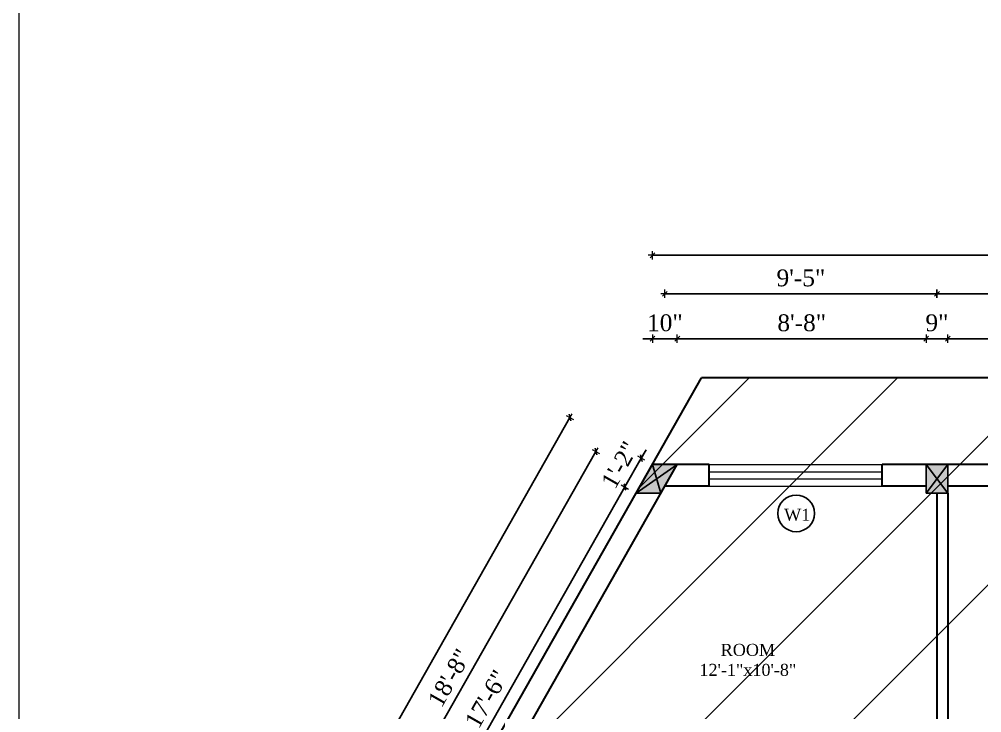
# Model space of a CAD drawing. Header units: inches. Extents: x 4069 to 291496, y -47643 to 12535.
# Drawn here: x 111240.9 to 111641.9, y -26784.7 to -26496.1 of the extents above; entities that cross this region are included whole.
import ezdxf

# ---------------------------------------------------------------- set-up
doc = ezdxf.new("R2010")
doc.units = ezdxf.units.IN
doc.header["$LTSCALE"] = 5
doc.header["$MEASUREMENT"] = 0
for name, color, linetype, lineweight in [('A-WALL', 7, 'Continuous', 9), ('Dimension', 7, 'Continuous', 18), ('Dw', 2, 'Continuous', 18), ('ele1', 21, 'Continuous', 20)]:
    doc.layers.add(name, color=color, linetype=linetype, lineweight=lineweight)
doc.layers.add('dim line', color=7, linetype='Continuous', lineweight=15, true_color=0xfab2b2)
doc.layers.add('TEXT', color=6, linetype='Continuous')
doc.layers.add('WALL', color=7, linetype='Continuous')
doc.styles.add('ordinary', font='times.ttf')
doc.dimstyles.new('Copy of 96', dxfattribs={"dimtxt": 7, "dimasz": 4, "dimexe": 0.5, "dimexo": 0.5, "dimgap": 3, "dimtad": 1, "dimdec": 1, "dimzin": 11, "dimdsep": 46, "dimlunit": 4, "dimtxsty": 'ordinary', "dimblk": 'OBLIQUE', "dimcen": 0.09, "dimse1": 1, "dimse2": 1, "dimclrt": 6, "dimazin": 0, "dimtfac": 1, "dimtdec": 1, "dimtix": 1, "dimtmove": 2, "dimatfit": 3, "dimldrblk": 'leader', "dimfxl": 0.5, "dimfxlon": 1, "dimtolj": 1, "dimtzin": 0, "dimarcsym": 0})

# ---------------------------------------------------------------- blocks, each defined once
blk = doc.blocks.new('c2a')
at = {"color": 1, "ltscale": 5}
for p, q in [((18091.63, 4625.76), (18084.82, 4613.76)), ((18101.98, 4625.76), (18091.63, 4625.76)), ((18095.17, 4613.76), (18101.98, 4625.76)), ((18084.82, 4613.76), (18095.17, 4613.76))]:
    blk.add_line(p, q, dxfattribs=at)
blk = doc.blocks.new('oblique')
at = {"color": 0, "lineweight": -2}
blk.add_line((0.25, 0.25), (-0.25, -0.25), dxfattribs=at)
at = {"layer": 'dim line', "lineweight": 9}
for p, q in [((-0.4375, 0), (0.4375, 0)), ((0, 0.4375), (0, -0.4375))]:
    blk.add_line(p, q, dxfattribs=at)
blk = doc.blocks.new('*D3067')
at = {"layer": 'A-WALL', "color": 0, "lineweight": -2, "ltscale": 50, "transparency": 16777216}
blk.add_line((111389.35, -26873.75), (111493.26, -26690.75), dxfattribs=at)
at = {"layer": 'Defpoints', "color": 0, "ltscale": 50, "transparency": 16777216}
for p in [(111493.26, -26690.75), (111497.91, -26693.39), (111394, -26876.39)]:
    blk.add_point(p, dxfattribs=at)
at = {"layer": 'A-WALL', "color": 0, "lineweight": -2, "ltscale": 50, "transparency": 16777216, "xscale": 4, "yscale": 4, "zscale": 4}
for p, rotation in [((111493.26, -26690.75), 60.4114854945245), ((111389.35, -26873.75), 240.4114854945245)]:
    blk.add_blockref('oblique', p, dxfattribs=dict(at, rotation=rotation))
at = {"layer": 'A-WALL', "color": 6, "ltscale": 50, "transparency": 16777216, "insert": (111435.59, -26779.01), "char_height": 7, "attachment_point": 5, "rotation": 60.4115, "style": 'ordinary'}
blk.add_mtext('\\A1;17\'-6"', dxfattribs=at)
blk = doc.blocks.new('_OBLIQUE')
at = {"color": 0, "linetype": 'ByBlock'}
blk.add_line((-0.5, -0.5), (0.5, 0.5), dxfattribs=at)
blk = doc.blocks.new('leader')
at = {"layer": 'Dimension'}
for p, q in [((0, -4.33), (0, 4.33)), ((-4.42, 0), (4.42, 0))]:
    blk.add_line(p, q, dxfattribs=at)
blk = doc.blocks.new('*D3068')
at = {"layer": 'A-WALL', "color": 0, "lineweight": -2, "ltscale": 50, "transparency": 16777216}
for p, q in [((111493.26, -26690.75), (111500.08, -26678.75)), ((111500.08, -26678.75), (111502.05, -26675.28)), ((111493.26, -26690.75), (111491.29, -26694.23))]:
    blk.add_line(p, q, dxfattribs=at)
at = {"layer": 'Defpoints', "color": 0, "ltscale": 50, "transparency": 16777216}
for p in [(111500.08, -26678.75), (111504.72, -26681.39), (111497.91, -26693.39)]:
    blk.add_point(p, dxfattribs=at)
at = {"layer": 'A-WALL', "color": 0, "lineweight": -2, "ltscale": 50, "transparency": 16777216, "xscale": 4, "yscale": 4, "zscale": 4}
for p, rotation in [((111500.08, -26678.75), 240.4114854945245), ((111493.26, -26690.75), 60.4114854945245)]:
    blk.add_blockref('oblique', p, dxfattribs=dict(at, rotation=rotation))
at = {"layer": 'A-WALL', "color": 6, "ltscale": 50, "transparency": 16777216, "insert": (111491.02, -26681.54), "char_height": 7, "attachment_point": 5, "rotation": 60.4115, "style": 'ordinary'}
blk.add_mtext('\\A1;1\'-2"', dxfattribs=at)
blk = doc.blocks.new('*D3069')
at = {"layer": 'A-WALL', "color": 0, "lineweight": -2, "ltscale": 50, "transparency": 16777216}
blk.add_line((111481.18, -26675.96), (111370.46, -26870.96), dxfattribs=at)
at = {"layer": 'Defpoints', "color": 0, "ltscale": 50, "transparency": 16777216}
for p in [(111501.31, -26687.39), (111370.46, -26870.96), (111390.59, -26882.39)]:
    blk.add_point(p, dxfattribs=at)
at = {"layer": 'A-WALL', "color": 0, "lineweight": -2, "ltscale": 50, "transparency": 16777216, "xscale": 4, "yscale": 4, "zscale": 4}
for p, rotation in [((111481.18, -26675.96), 60.41148549427022), ((111370.46, -26870.96), 240.4114854942702)]:
    blk.add_blockref('oblique', p, dxfattribs=dict(at, rotation=rotation))
at = {"layer": 'A-WALL', "color": 6, "ltscale": 50, "transparency": 16777216, "insert": (111420.12, -26770.22), "char_height": 7, "attachment_point": 5, "rotation": 60.4115, "style": 'ordinary'}
blk.add_mtext('\\A1;18\'-8"', dxfattribs=at)
blk = doc.blocks.new('*D3071')
at = {"layer": 'A-WALL', "color": 0, "lineweight": -2, "ltscale": 50, "transparency": 16777216}
blk.add_line((111278.43, -26999.87), (111470.35, -26661.87), dxfattribs=at)
at = {"layer": 'Defpoints', "color": 0, "ltscale": 50, "transparency": 16777216}
for p in [(111470.35, -26661.87), (111504.72, -26681.39), (111312.8, -27019.39)]:
    blk.add_point(p, dxfattribs=at)
at = {"layer": 'A-WALL', "color": 0, "lineweight": -2, "ltscale": 50, "transparency": 16777216, "xscale": 4, "yscale": 4, "zscale": 4}
for p, rotation in [((111470.35, -26661.87), 60.41148549426746), ((111278.43, -26999.87), 240.4114854942675)]:
    blk.add_blockref('oblique', p, dxfattribs=dict(at, rotation=rotation))
at = {"layer": 'A-WALL', "color": 6, "ltscale": 50, "transparency": 16777216, "insert": (111368.68, -26827.63), "char_height": 7, "attachment_point": 5, "rotation": 60.4115, "style": 'ordinary'}
blk.add_mtext('\\A1;32\'-5"', dxfattribs=at)
blk = doc.blocks.new('*D3072')
at = {"layer": 'A-WALL', "color": 0, "lineweight": -2, "ltscale": 50, "transparency": 16777216}
for p, q in [((111504.72, -26629.02), (111500.72, -26629.02)), ((111504.72, -26629.02), (111515.07, -26629.02)), ((111515.07, -26629.02), (111519.07, -26629.02))]:
    blk.add_line(p, q, dxfattribs=at)
at = {"layer": 'Defpoints', "color": 0, "ltscale": 50, "transparency": 16777216}
for p in [(111515.07, -26629.02), (111504.72, -26681.39), (111515.07, -26681.39)]:
    blk.add_point(p, dxfattribs=at)
at = {"layer": 'A-WALL', "color": 0, "lineweight": -2, "ltscale": 50, "transparency": 16777216, "xscale": 4, "yscale": 4, "zscale": 4}
blk.add_blockref('oblique', (111504.72, -26629.02), dxfattribs=at)
at = {"layer": 'A-WALL', "color": 0, "lineweight": -2, "ltscale": 50, "transparency": 16777216, "xscale": 4, "yscale": 4, "zscale": 4, "rotation": 180}
blk.add_blockref('oblique', (111515.07, -26629.02), dxfattribs=at)
at = {"layer": 'A-WALL', "color": 6, "ltscale": 50, "transparency": 16777216, "insert": (111509.9, -26622.46), "char_height": 7, "attachment_point": 5, "style": 'ordinary'}
blk.add_mtext('\\A1;10"', dxfattribs=at)
blk = doc.blocks.new('*D3073')
at = {"layer": 'A-WALL', "color": 0, "lineweight": -2, "ltscale": 50, "transparency": 16777216}
blk.add_line((111515.07, -26629.02), (111618.72, -26629.02), dxfattribs=at)
at = {"layer": 'Defpoints', "color": 0, "ltscale": 50, "transparency": 16777216}
for p in [(111618.72, -26629.02), (111515.07, -26681.39), (111618.72, -26681.39)]:
    blk.add_point(p, dxfattribs=at)
at = {"layer": 'A-WALL', "color": 0, "lineweight": -2, "ltscale": 50, "transparency": 16777216, "xscale": 4, "yscale": 4, "zscale": 4, "rotation": 180}
blk.add_blockref('oblique', (111515.07, -26629.02), dxfattribs=at)
at = {"layer": 'A-WALL', "color": 0, "lineweight": -2, "ltscale": 50, "transparency": 16777216, "xscale": 4, "yscale": 4, "zscale": 4}
blk.add_blockref('oblique', (111618.72, -26629.02), dxfattribs=at)
at = {"layer": 'A-WALL', "color": 6, "ltscale": 50, "transparency": 16777216, "insert": (111566.9, -26622.46), "char_height": 7, "attachment_point": 5, "style": 'ordinary'}
blk.add_mtext('\\A1;8\'-8"', dxfattribs=at)
blk = doc.blocks.new('*D3074')
at = {"layer": 'A-WALL', "color": 0, "lineweight": -2, "ltscale": 50, "transparency": 16777216}
for p, q in [((111618.72, -26629.02), (111614.72, -26629.02)), ((111618.72, -26629.02), (111627.72, -26629.02)), ((111627.72, -26629.02), (111631.72, -26629.02))]:
    blk.add_line(p, q, dxfattribs=at)
at = {"layer": 'Defpoints', "color": 0, "ltscale": 50, "transparency": 16777216}
for p in [(111627.72, -26629.02), (111618.72, -26681.39), (111627.72, -26681.39)]:
    blk.add_point(p, dxfattribs=at)
at = {"layer": 'A-WALL', "color": 0, "lineweight": -2, "ltscale": 50, "transparency": 16777216, "xscale": 4, "yscale": 4, "zscale": 4}
blk.add_blockref('oblique', (111618.72, -26629.02), dxfattribs=at)
at = {"layer": 'A-WALL', "color": 0, "lineweight": -2, "ltscale": 50, "transparency": 16777216, "xscale": 4, "yscale": 4, "zscale": 4, "rotation": 180}
blk.add_blockref('oblique', (111627.72, -26629.02), dxfattribs=at)
at = {"layer": 'A-WALL', "color": 6, "ltscale": 50, "transparency": 16777216, "insert": (111623.22, -26622.45), "char_height": 7, "attachment_point": 5, "style": 'ordinary'}
blk.add_mtext('\\A1;9"', dxfattribs=at)
blk = doc.blocks.new('*D3075')
at = {"layer": 'A-WALL', "color": 0, "lineweight": -2, "ltscale": 50, "transparency": 16777216}
blk.add_line((111627.72, -26629.02), (111782.72, -26629.02), dxfattribs=at)
at = {"layer": 'Defpoints', "color": 0, "ltscale": 50, "transparency": 16777216}
for p in [(111782.72, -26629.02), (111627.72, -26681.39), (111782.72, -26681.39)]:
    blk.add_point(p, dxfattribs=at)
at = {"layer": 'A-WALL', "color": 0, "lineweight": -2, "ltscale": 50, "transparency": 16777216, "xscale": 4, "yscale": 4, "zscale": 4, "rotation": 180}
blk.add_blockref('oblique', (111627.72, -26629.02), dxfattribs=at)
at = {"layer": 'A-WALL', "color": 0, "lineweight": -2, "ltscale": 50, "transparency": 16777216, "xscale": 4, "yscale": 4, "zscale": 4}
blk.add_blockref('oblique', (111782.72, -26629.02), dxfattribs=at)
at = {"layer": 'A-WALL', "color": 6, "ltscale": 50, "transparency": 16777216, "insert": (111705.22, -26622.52), "char_height": 7, "attachment_point": 5, "style": 'ordinary'}
blk.add_mtext('\\A1;12\'-11"', dxfattribs=at)
blk = doc.blocks.new('*D3080')
at = {"layer": 'A-WALL', "color": 0, "lineweight": -2, "ltscale": 50, "transparency": 16777216}
blk.add_line((111787.22, -26610.34), (111623.22, -26610.34), dxfattribs=at)
at = {"layer": 'Defpoints', "color": 0, "ltscale": 50, "transparency": 16777216}
for p in [(111623.22, -26610.34), (111623.22, -26681.39), (111787.22, -26681.39)]:
    blk.add_point(p, dxfattribs=at)
at = {"layer": 'A-WALL', "color": 0, "lineweight": -2, "ltscale": 50, "transparency": 16777216, "xscale": 4, "yscale": 4, "zscale": 4, "rotation": 180}
blk.add_blockref('oblique', (111623.22, -26610.34), dxfattribs=at)
at = {"layer": 'A-WALL', "color": 0, "lineweight": -2, "ltscale": 50, "transparency": 16777216, "xscale": 4, "yscale": 4, "zscale": 4}
blk.add_blockref('oblique', (111787.22, -26610.34), dxfattribs=at)
at = {"layer": 'A-WALL', "color": 6, "ltscale": 50, "transparency": 16777216, "insert": (111705.22, -26603.78), "char_height": 7, "attachment_point": 5, "style": 'ordinary'}
blk.add_mtext('\\A1;13\'-8"', dxfattribs=at)
blk = doc.blocks.new('*D3081')
at = {"layer": 'A-WALL', "color": 0, "lineweight": -2, "ltscale": 50, "transparency": 16777216}
blk.add_line((111623.22, -26610.34), (111509.9, -26610.34), dxfattribs=at)
at = {"layer": 'Defpoints', "color": 0, "ltscale": 50, "transparency": 16777216}
for p in [(111509.9, -26610.34), (111509.9, -26681.39), (111623.22, -26681.39)]:
    blk.add_point(p, dxfattribs=at)
at = {"layer": 'A-WALL', "color": 0, "lineweight": -2, "ltscale": 50, "transparency": 16777216, "xscale": 4, "yscale": 4, "zscale": 4, "rotation": 180}
blk.add_blockref('oblique', (111509.9, -26610.34), dxfattribs=at)
at = {"layer": 'A-WALL', "color": 0, "lineweight": -2, "ltscale": 50, "transparency": 16777216, "xscale": 4, "yscale": 4, "zscale": 4}
blk.add_blockref('oblique', (111623.22, -26610.34), dxfattribs=at)
at = {"layer": 'A-WALL', "color": 6, "ltscale": 50, "transparency": 16777216, "insert": (111566.56, -26603.77), "char_height": 7, "attachment_point": 5, "style": 'ordinary'}
blk.add_mtext('\\A1;9\'-5"', dxfattribs=at)
blk = doc.blocks.new('*D3082')
at = {"layer": 'A-WALL', "color": 0, "lineweight": -2, "ltscale": 50, "transparency": 16777216}
blk.add_line((111504.72, -26594.33), (111883.72, -26594.33), dxfattribs=at)
at = {"layer": 'Defpoints', "color": 0, "ltscale": 50, "transparency": 16777216}
for p in [(111883.72, -26594.33), (111504.72, -26681.39), (111883.72, -26681.39)]:
    blk.add_point(p, dxfattribs=at)
at = {"layer": 'A-WALL', "color": 0, "lineweight": -2, "ltscale": 50, "transparency": 16777216, "xscale": 4, "yscale": 4, "zscale": 4, "rotation": 180}
blk.add_blockref('oblique', (111504.72, -26594.33), dxfattribs=at)
at = {"layer": 'A-WALL', "color": 0, "lineweight": -2, "ltscale": 50, "transparency": 16777216, "xscale": 4, "yscale": 4, "zscale": 4}
blk.add_blockref('oblique', (111883.72, -26594.33), dxfattribs=at)
at = {"layer": 'A-WALL', "color": 6, "ltscale": 50, "transparency": 16777216, "insert": (111694.22, -26587.75), "char_height": 7, "attachment_point": 5, "style": 'ordinary'}
blk.add_mtext('\\A1;31\'-7"', dxfattribs=at)

msp = doc.modelspace()

# ---------------------------------------------------------------- hatches: boundary and pattern name
at = {"layer": 'WALL', "linetype": 'ByBlock', "ltscale": 5, "true_color": 0xf8991e}
h = msp.add_hatch(dxfattribs=at)
h.set_pattern_fill('ANSI31', color=30, scale=350)
h.set_pattern_definition([(45, (104858.308, -23741.887), (-30.93592, 30.93592), [])])
h.paths.add_polyline_path([(111292.35851, -27055.39117), (111525.16223, -26645.39117), (111883.61022, -26645.39117), (111885.20936, -26923.39117), (111933.79982, -26923.39117), (111933.79982, -27013.39117), (111885.79982, -27013.39117), (111886.02123, -27055.39117)])
h = msp.add_hatch(color=30, dxfattribs=at)
h.dxf.hatch_style = 1
h.paths.add_polyline_path([(111506.48887, -26687.39117), (111508.25682, -26693.39117), (111515.07059, -26681.39117)])
h.paths.add_polyline_path([(111506.48887, -26687.39117), (111515.07059, -26681.39117), (111504.72093, -26681.39117)])
h.paths.add_polyline_path([(111504.72093, -26681.39117), (111497.90716, -26693.39117), (111506.48887, -26687.39117)])
h.paths.add_polyline_path([(111506.48887, -26687.39117), (111497.90716, -26693.39117), (111508.25682, -26693.39117)])
h = msp.add_hatch(color=30, dxfattribs=at)
h.dxf.hatch_style = 1
h.paths.add_polyline_path([(111623.22084, -26687.39117), (111618.72084, -26693.39117), (111627.72084, -26693.39117)])
h.paths.add_polyline_path([(111627.72084, -26693.39117), (111627.72084, -26681.39117), (111623.22084, -26687.39117)])
h.paths.add_polyline_path([(111623.22084, -26687.39117), (111627.72084, -26681.39117), (111618.72084, -26681.39117)])
h.paths.add_polyline_path([(111618.72084, -26681.39117), (111618.72084, -26693.39117), (111623.22084, -26687.39117)])

# ---------------------------------------------------------------- linework, layer by layer
at = {"color": 1, "ltscale": 5}
for p, q in [((111497.90716, -26693.39117), (111515.07059, -26681.39117)), ((111504.72093, -26681.39117), (111508.25682, -26693.39117)), ((111618.72084, -26693.39117), (111627.72084, -26681.39117)), ((111627.72084, -26693.39117), (111618.72084, -26681.39117))]:
    msp.add_line(p, q, dxfattribs=at)
at = {"layer": 'A-WALL', "lineweight": 30}
for p, q in [((111292.35851, -27055.39117), (111525.16223, -26645.39117)), ((111822.61018, -26645.39117), (111525.16223, -26645.39117)), ((111436.99617, -26818.89117), (111515.07059, -26681.39117)), ((111528.34055, -26681.39117), (111504.72093, -26681.39117)), ((111528.34055, -26690.39117), (111528.34055, -26681.39117)), ((111657.22084, -26681.39117), (111600.34055, -26681.39117)), ((111600.34055, -26690.39117), (111600.34055, -26681.39117)), ((111528.34055, -26690.39117), (111509.96026, -26690.39117)), ((111618.72084, -26690.39117), (111600.34055, -26690.39117)), ((111657.22084, -26690.39117), (111627.72084, -26690.39117)), ((111623.22084, -26693.39117), (111623.22084, -26811.39117)), ((111627.72084, -26693.39117), (111627.72084, -26811.39117))]:
    msp.add_line(p, q, dxfattribs=at)
at = {"layer": 'Dw', "color": 3}
for p, q in [((111528.34055, -26681.39117), (111600.34055, -26681.39117)), ((111528.34055, -26684.39117), (111600.34055, -26684.39117)), ((111528.34055, -26687.39117), (111600.34055, -26687.39117)), ((111528.34055, -26690.39117), (111600.34055, -26690.39117))]:
    msp.add_line(p, q, dxfattribs=at)
at = {"layer": 'ele1'}
msp.add_lwpolyline([(111240.93807, -25867.41595), (114325.90253, -25867.41595), (114325.90253, -28022.74893), (111240.93807, -28022.74893)], close=True, dxfattribs=at)
msp.add_lwpolyline([(111240.93807, -25867.41595), (114325.90253, -25867.41595), (114325.90253, -28022.74893), (111240.93807, -28022.74893)], close=True, dxfattribs=at)
at = {"layer": 'TEXT'}
msp.add_circle((111564.59028, -26701.73995), 7.64038, dxfattribs=at)
at = {"layer": 'WALL', "color": 2, "linetype": 'ByBlock', "ltscale": 5}
for points in [[(111497.90716, -26693.39117), (111508.25682, -26693.39117), (111515.07059, -26681.39117), (111504.72093, -26681.39117)], [(111618.72084, -26693.39117), (111627.72084, -26693.39117), (111627.72084, -26681.39117), (111618.72084, -26681.39117)]]:
    msp.add_lwpolyline(points, close=True, dxfattribs=at)

# ---------------------------------------------------------------- block references
msp.add_blockref('c2a', (93413.08794, -31307.15035), dxfattribs=at)

# ---------------------------------------------------------------- texts
at = {"layer": 'TEXT', "style": 'ordinary'}
msp.add_text('W1', height=5, rotation=0.0003881, dxfattribs=at).set_placement((111559.55729, -26704.80406))
at = {"layer": 'TEXT', "insert": (111544.46135, -26769.46269), "char_height": 5, "attachment_point": 8, "rotation": 359.9996119, "style": 'ordinary'}
msp.add_mtext_dynamic_manual_height_columns('ROOM\\P12\'-1"x10\'-8"', width=101.5687276, gutter_width=1720.71691, heights=[0], dxfattribs=at)

# ---------------------------------------------------------------- dimensions: what is measured, and where the dimension line sits
at = {"layer": 'A-WALL', "ltscale": 50}
for base, p1, p2, picture, middle in [((111883.72093, -26594.32534), (111504.72093, -26681.39117), (111883.72093, -26681.39117), '*D3082', (111694.22093, -26587.75469)), ((111509.89576, -26610.3424), (111623.22084, -26681.39117), (111509.89576, -26681.39117), '*D3081', (111566.5583, -26603.77174)), ((111623.22084, -26610.3424), (111787.22084, -26681.39117), (111623.22084, -26681.39117), '*D3080', (111705.22084, -26603.78184))]:
    dim = msp.add_linear_dim(base=base, p1=p1, p2=p2, dimstyle='Copy of 96', override={"dimdec": 0, "dimblk": 'oblique', "dimtdec": 0, "dimarcsym": 1}, dxfattribs=at)
    dim.commit()
    dim.dimension.update_dxf_attribs({"geometry": picture, "text_midpoint": middle})
for p1, p2, distance, picture, middle in [((111504.72093, -26681.39117), (111515.07059, -26681.39117), 52.37244, '*D3072', (111509.89576, -26622.45817)), ((111312.79982, -27019.39117), (111504.72093, -26681.39117), 39.52759, '*D3071', (111368.68239, -26827.63433)), ((111501.31404, -26687.39117), (111390.59033, -26882.39117), -23.15088, '*D3069', (111420.1153, -26770.22062))]:
    dim = msp.add_aligned_dim(p1=p1, p2=p2, distance=distance, dimstyle='Copy of 96', override={"dimdec": 0, "dimblk": 'oblique', "dimtdec": 0, "dimarcsym": 1}, dxfattribs=at)
    dim.commit()
    dim.dimension.update_dxf_attribs({"geometry": picture, "text_midpoint": middle})
for base, p1, p2, angle, picture, middle in [((111618.72084, -26629.01873), (111515.07059, -26681.39117), (111618.72084, -26681.39117), 180, '*D3073', (111566.89571, -26622.45817)), ((111627.72084, -26629.01873), (111618.72084, -26681.39117), (111627.72084, -26681.39117), 180, '*D3074', (111623.22084, -26622.44807)), ((111782.72084, -26629.01873), (111627.72084, -26681.39117), (111782.72084, -26681.39117), 180, '*D3075', (111705.22084, -26622.51873)), ((111500.07563, -26678.7535), (111497.90716, -26693.39117), (111504.72093, -26681.39117), 240.4114855, '*D3068', (111491.01638, -26681.54401)), ((111493.26186, -26690.7535), (111393.99721, -26876.39117), (111497.90716, -26693.39117), 240.4114855, '*D3067', (111435.59308, -26779.00913))]:
    dim = msp.add_linear_dim(base=base, p1=p1, p2=p2, angle=angle, dimstyle='Copy of 96', override={"dimdec": 0, "dimblk": 'oblique', "dimtdec": 0, "dimarcsym": 1}, dxfattribs=at)
    dim.commit()
    dim.dimension.update_dxf_attribs({"geometry": picture, "text_midpoint": middle})

doc.saveas('drawing.dxf')
